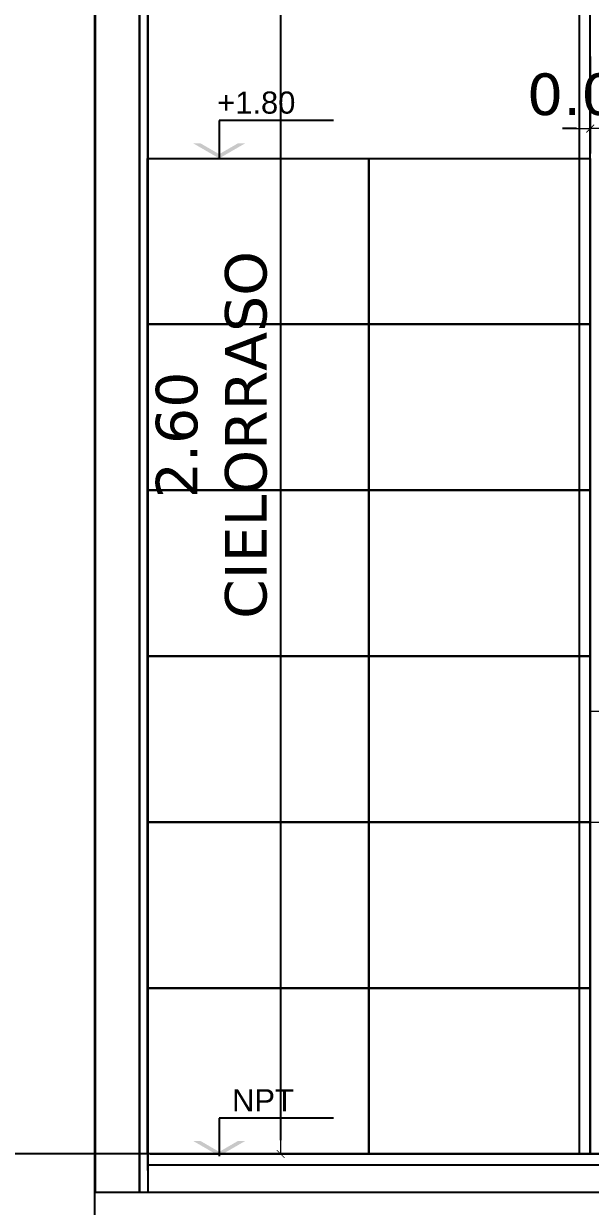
# Model space of a CAD drawing. Header units: metres. Extents: x 126 to 596, y -539 to -70.
# Drawn here: x 353.307 to 354.331, y -382.48 to -380.341 of the extents above; entities that cross this region are included whole.
import ezdxf

# ---------------------------------------------------------------- set-up
doc = ezdxf.new("R2010")
doc.units = ezdxf.units.M
doc.header["$LTSCALE"] = 10
doc.linetypes.add('HIDDEN', pattern=[0.375, 0.25, -0.125])
for name, color, linetype in [('25-TXT', 2, 'Continuous'), ('A-Aberturas', 2, 'Continuous'), ('A-Muros', 4, 'Continuous'), ('A-Pisos', 1, 'Continuous'), ('A-Revoques', 1, 'Continuous'), ('Dr Ejes en bloque', 4, 'Continuous'), ('PISO', 251, 'Continuous'), ('TM-REVEST', 135, 'Continuous'), ('TM-REVOQUE', 2, 'Continuous')]:
    doc.layers.add(name, color=color, linetype=linetype)
doc.layers.add('A-Equipamiento', color=251, linetype='Continuous', lineweight=5)
doc.layers.add('Dimension', color=3, linetype='Continuous', lineweight=5)
doc.styles.add('Arial', font='arial.ttf')
doc.styles.add('Verdana', font='verdana.ttf')
doc.dimstyles.new('ST-COTA-25', dxfattribs={"dimscale": 0.25, "dimtxt": 0.3, "dimasz": 0.1, "dimexe": 0.18, "dimexo": 0.0625, "dimgap": 0.09, "dimtad": 1, "dimzin": 1, "dimdsep": 46, "dimtxsty": 'Verdana', "dimblk1": 'COTA_N', "dimblk2": 'COTA_N', "dimsah": 1, "dimcen": 0.09, "dimclrd": 8, "dimclre": 8, "dimclrt": 7, "dimadec": 0, "dimazin": 0, "dimtfac": 1, "dimtix": 1, "dimtmove": 0, "dimatfit": 3, "dimldrblk": 'COTA_N', "dimfxl": 0.18, "dimtolj": 1, "dimtzin": 0, "dimarcsym": 0})

# ---------------------------------------------------------------- blocks, each defined once
blk = doc.blocks.new('N-NIV-CO')
for p, q in [((1.032, 0.343), (0, 0.343)), ((0, 0.343), (0, 0))]:
    blk.add_line(p, q)
for points in [[(-0.233, 0.135), (-0.167, 0.135), (0, 0), (0, 0.038)], [(0.233, 0.135), (0.167, 0.135), (0, 0), (0, 0.038)]]:
    blk.add_solid(points)
at = {"style": 'Arial'}
for tag, p in [('COTA', (0.116, 0.405)), ('NPT', (0.288, 0.049))]:
    blk.add_attdef(tag, p, '', height=0.2, dxfattribs=at)
blk = doc.blocks.new('COTA_N')
for p, q in [((-1, 0), (0, 0)), ((0, 0.5), (0, -0.5))]:
    blk.add_line(p, q)
at = {"color": 3, "const_width": 0.065}
blk.add_lwpolyline([(0.141, 0.141), (0.283, 0.283), (0, 0), (-0.141, -0.141), (-0.283, -0.283)], dxfattribs=at)
blk = doc.blocks.new('*D113')
at = {"layer": 'Defpoints', "color": 0, "transparency": 16777216}
for p in [(13.0649, 2.67), (12.5253, 0.07), (13.1135, 0.07)]:
    blk.add_point(p, dxfattribs=at)
at = {"layer": 'Dimension', "color": 8, "lineweight": -2, "transparency": 16777216}
for p, q in [((13.0493, 2.67), (12.4803, 2.67)), ((12.5253, 2.645), (12.5253, 0.095)), ((13.0979, 0.07), (12.4803, 0.07))]:
    blk.add_line(p, q, dxfattribs=at)
at = {"layer": 'Dimension', "color": 8, "lineweight": -2, "transparency": 16777216, "xscale": 0.025, "yscale": 0.025, "zscale": 0.025}
for p, rotation in [((12.5253, 2.67), 90), ((12.5253, 0.07), 270)]:
    blk.add_blockref('COTA_N', p, dxfattribs=dict(at, rotation=rotation))
at = {"layer": 'Dimension', "color": 2, "transparency": 16777216, "insert": (12.4005, 1.37), "char_height": 0.075, "attachment_point": 5, "rotation": 90, "style": 'Verdana'}
blk.add_mtext('\\A1;2.60\\PCIELORRASO', dxfattribs=at)
blk = doc.blocks.new('*D119')
at = {"layer": 'Defpoints', "color": 0, "transparency": 16777216}
for p in [(13.0849, 2.07), (13.0849, 1.9238), (13.0849, 0.97)]:
    blk.add_point(p, dxfattribs=at)
at = {"layer": 'Dimension', "color": 8, "lineweight": -2, "transparency": 16777216}
for p, q in [((13.0849, 2.0544), (13.0849, 1.8788)), ((13.0849, 0.9856), (13.0849, 1.9688)), ((13.0599, 1.9238), (13.0349, 1.9238)), ((13.1099, 1.9238), (13.1349, 1.9238))]:
    blk.add_line(p, q, dxfattribs=at)
at = {"layer": 'Dimension', "color": 8, "lineweight": -2, "transparency": 16777216, "xscale": 0.025, "yscale": 0.025, "zscale": 0.025}
blk.add_blockref('COTA_N', (13.0849, 1.9238), dxfattribs=at)
at = {"layer": 'Dimension', "color": 8, "lineweight": -2, "transparency": 16777216, "xscale": 0.025, "yscale": 0.025, "zscale": 0.025, "rotation": 180}
blk.add_blockref('COTA_N', (13.0849, 1.9238), dxfattribs=at)
at = {"layer": 'Dimension', "color": 2, "transparency": 16777216, "insert": (13.0849, 1.9853), "char_height": 0.075, "attachment_point": 5, "style": 'Verdana'}
blk.add_mtext('\\A1;0.00', dxfattribs=at)
blk = doc.blocks.new('niveles')
at = {"layer": 'PISO', "linetype": 'HIDDEN'}
blk.add_line((572.152, -283.5036), (533.4553, -283.5036), dxfattribs=at)
blk = doc.blocks.new('A$C62401038')
at = {"color": 2}
for p, q in [((14.8578, 0.07), (12.2851, 0.07)), ((12.2898, 0.07), (14.748, 0.07))]:
    blk.add_line(p, q, dxfattribs=at)
at = {"color": 5}
for p in [(12.1898, -0.17), (14.1499, 0)]:
    blk.add_line(p, (12.1898, 0), dxfattribs=at)
at = {"layer": 'A-Aberturas'}
blk.add_lwpolyline([(13.0849, 0.07), (13.0849, 2.67), (13.0649, 2.67), (13.0649, 0.07), (13.0849, 0.07)], dxfattribs=at)
at = {"layer": 'A-Equipamiento', "color": 2}
blk.add_lwpolyline([(13.3461, 0.87), (13.0849, 0.87), (13.0849, 0.67), (14.8427, 0.67), (14.8427, 0.87), (13.7543, 0.87)], dxfattribs=at)
at = {"layer": 'A-Muros'}
for p, q in [((12.1901, 3.4), (12.1901, 0)), ((12.2701, 3.4), (12.2701, 0))]:
    blk.add_line(p, q, dxfattribs=at)
blk.add_lwpolyline([(12.1898, 0), (12.1898, 3.4), (12.2698, 3.4), (12.2698, 0), (12.1898, 0)], close=True, dxfattribs=at)
at = {"layer": 'A-Pisos'}
blk.add_line((14.8578, 0.05), (12.2851, 0.05), dxfattribs=at)
at = {"layer": 'A-Revoques'}
blk.add_line((12.2851, 3.4), (12.2851, 0), dxfattribs=at)
at = {"layer": 'Dimension'}
blk.add_lwpolyline([(13.0849, 1.87), (13.0849, 2.67)], dxfattribs=at)
at = {"layer": 'TM-REVEST', "color": 35}
for points in [[(12.2849, 1.87), (12.6849, 1.87), (12.6849, 1.57), (12.2849, 1.57)], [(12.6849, 1.87), (13.0849, 1.87), (13.0849, 1.57), (12.6849, 1.57)]]:
    blk.add_lwpolyline(points, close=True, dxfattribs=at)
for points in [[(12.6849, 1.27), (12.6849, 1.27), (12.2849, 1.27), (12.2849, 1.57), (12.6849, 1.57), (12.6849, 1.27)], [(12.6849, 1.27), (12.6849, 1.57), (13.0849, 1.57), (13.0849, 1.27), (12.6849, 1.27)], [(12.6849, 0.97), (12.6849, 0.97), (12.2849, 0.97), (12.2849, 1.27), (12.6849, 1.27), (12.6849, 0.97)], [(12.6849, 0.97), (12.6849, 1.27), (13.0849, 1.27), (13.0849, 0.97), (12.6849, 0.97)], [(12.6849, 0.67), (12.6849, 0.67), (12.2849, 0.67), (12.2849, 0.97), (12.6849, 0.97), (12.6849, 0.67)], [(12.6849, 0.67), (12.6849, 0.97), (13.0849, 0.97), (13.0849, 0.67), (12.6849, 0.67)], [(12.6849, 0.37), (12.6849, 0.37), (12.2849, 0.37), (12.2849, 0.67), (12.6849, 0.67), (12.6849, 0.37)], [(12.6849, 0.37), (12.6849, 0.67), (13.0849, 0.67), (13.0849, 0.37), (12.6849, 0.37)], [(12.6849, 0.07), (12.6849, 0.07), (12.2849, 0.07), (12.2849, 0.37), (12.6849, 0.37), (12.6849, 0.07)], [(12.6849, 0.07), (12.6849, 0.37), (13.0849, 0.37), (13.0849, 0.07), (12.6849, 0.07)]]:
    blk.add_lwpolyline(points, dxfattribs=at)
at = {"layer": 'TM-REVOQUE'}
for points in [[(12.2849, 3.4), (12.2849, 0.04)], [(12.2851, 3.4), (12.2851, 0.04)]]:
    blk.add_lwpolyline(points, dxfattribs=at)
at = {"layer": '25-TXT'}
ref = blk.add_blockref('N-NIV-CO', (12.4143, 1.87), dxfattribs=dict(at, xscale=0.2000000000000002, yscale=0.2000000000000002, zscale=0.2000000000000002))
ref.add_attrib('COTA', '+1.80', (12.4106, 1.9509), dxfattribs={"layer": '0', "height": 0.04, "style": 'Arial'})
ref = blk.add_blockref('N-NIV-CO', (12.4143, 0.0662), dxfattribs=dict(at, xscale=0.2000000000000002, yscale=0.2000000000000002, zscale=0.2000000000000002))
ref.add_attrib('COTA', 'NPT', (12.4375, 0.1471), dxfattribs={"layer": '0', "height": 0.04, "style": 'Arial'})
at = {"layer": 'Dimension'}
dim = blk.add_linear_dim(base=(12.5253, 0.07), p1=(13.0649, 2.67), p2=(13.1135, 0.07), angle=90, text='<>\\PCIELORRASO', dimstyle='ST-COTA-25', override={"dimclrt": 2}, dxfattribs=at)
dim.commit()
dim.dimension.update_dxf_attribs({"geometry": '*D113', "text_midpoint": (12.4005, 1.37)})
dim = blk.add_linear_dim(base=(13.0849041446, 1.9237735658), p1=(13.0849041446, 0.9700000001), p2=(13.0849041446, 2.0700000001), angle=180, dimstyle='ST-COTA-25', override={"dimclrt": 2}, dxfattribs=at)
dim.commit()
dim.dimension.update_dxf_attribs({"geometry": '*D119', "text_midpoint": (13.0849041446, 1.9853098317)})

msp = doc.modelspace()

# ---------------------------------------------------------------- block references
msp.add_blockref('A$C62401038', (341.2456, -382.4548, 0))
at = {"layer": 'Dr Ejes en bloque'}
msp.add_blockref('niveles', (-195.608, -98.8812, 0), dxfattribs=at)

doc.saveas('drawing.dxf')
